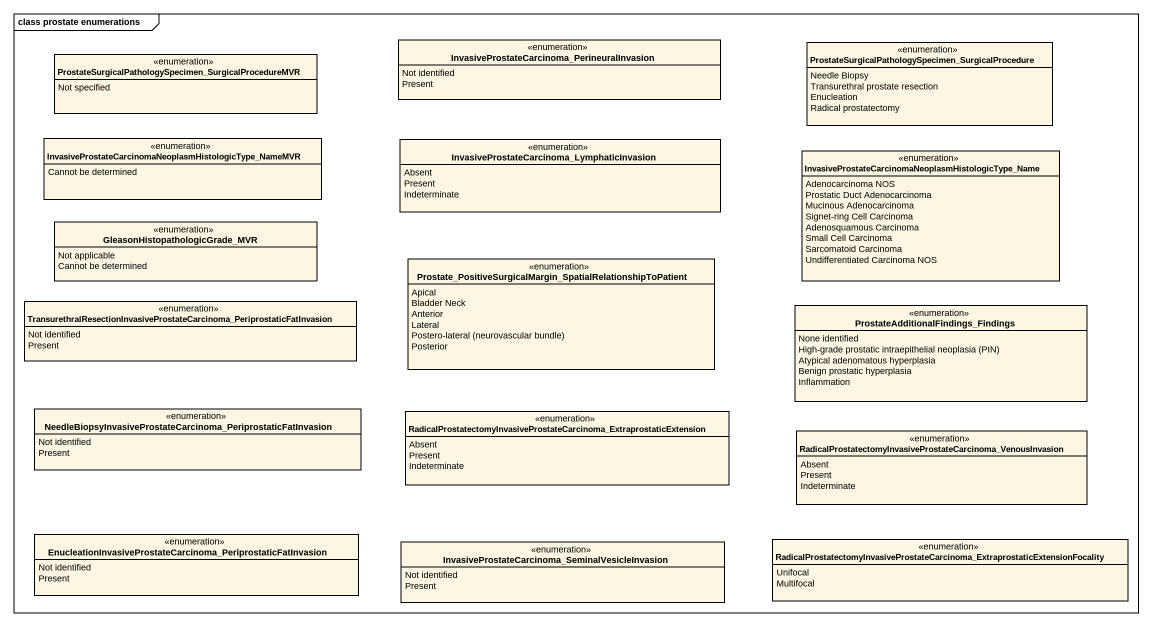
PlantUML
@startuml
mainframe class prostate enumerations
hide circle
hide empty members
enum "ProstateSurgicalPathologySpecimen_SurgicalProcedureMVR" as ProstateSurgicalPathologySpe {
  Not specified
}
enum "InvasiveProstateCarcinoma_PerineuralInvasion" as InvasiveProstateCarcinoma {
  Not identified
  Present
}
enum "ProstateSurgicalPathologySpecimen_SurgicalProcedure" as ProstateSurgicalPathologySpe_2 {
  Needle Biopsy
  Transurethral prostate resection
  Enucleation
  Radical prostatectomy
}
enum "InvasiveProstateCarcinomaNeoplasmHistologicType_NameMVR" as InvasiveProstateCarcinomaNeo {
  Cannot be determined
}
enum "InvasiveProstateCarcinoma_LymphaticInvasion" as InvasiveProstateCarcinoma_2 {
  Absent
  Present
  Indeterminate
}
enum "InvasiveProstateCarcinomaNeoplasmHistologicType_Name" as InvasiveProstateCarcinomaNeo_2 {
  Adenocarcinoma NOS
  Prostatic Duct Adenocarcinoma
  Mucinous Adenocarcinoma
  Signet-ring Cell Carcinoma
  Adenosquamous Carcinoma
  Small Cell Carcinoma
  Sarcomatoid Carcinoma
  Undifferentiated Carcinoma NOS
}
enum "GleasonHistopathologicGrade_MVR" as GleasonHistopathologicGrade {
  Not applicable
  Cannot be determined
}
enum "Prostate_PositiveSurgicalMargin_SpatialRelationshipToPatient" as Prostate {
  Apical
  Bladder Neck
  Anterior
  Lateral
  {field} Postero-lateral (neurovascular bundle)
  Posterior
}
enum "TransurethralResectionInvasiveProstateCarcinoma_PeriprostaticFatInvasion" as TransurethralResectionInvasi {
  Not identified
  Present
}
enum "ProstateAdditionalFindings_Findings" as ProstateAdditionalFindings {
  None identified
  {field} High-grade prostatic intraepithelial neoplasia (PIN)
  Atypical adenomatous hyperplasia
  Benign prostatic hyperplasia
  Inflammation
}
enum "NeedleBiopsyInvasiveProstateCarcinoma_PeriprostaticFatInvasion" as NeedleBiopsyInvasiveProstate {
  Not identified
  Present
}
enum "RadicalProstatectomyInvasiveProstateCarcinoma_ExtraprostaticExtension" as RadicalProstatectomyInvasive {
  Absent
  Present
  Indeterminate
}
enum "RadicalProstatectomyInvasiveProstateCarcinoma_VenousInvasion" as RadicalProstatectomyInvasive_2 {
  Absent
  Present
  Indeterminate
}
enum "EnucleationInvasiveProstateCarcinoma_PeriprostaticFatInvasion" as EnucleationInvasiveProstateC {
  Not identified
  Present
}
enum "InvasiveProstateCarcinoma_SeminalVesicleInvasion" as InvasiveProstateCarcinoma_3 {
  Not identified
  Present
}
enum "RadicalProstatectomyInvasiveProstateCarcinoma_ExtraprostaticExtensionFocality" as RadicalProstatectomyInvasive_3 {
  Unifocal
  Multifocal
}
@enduml
